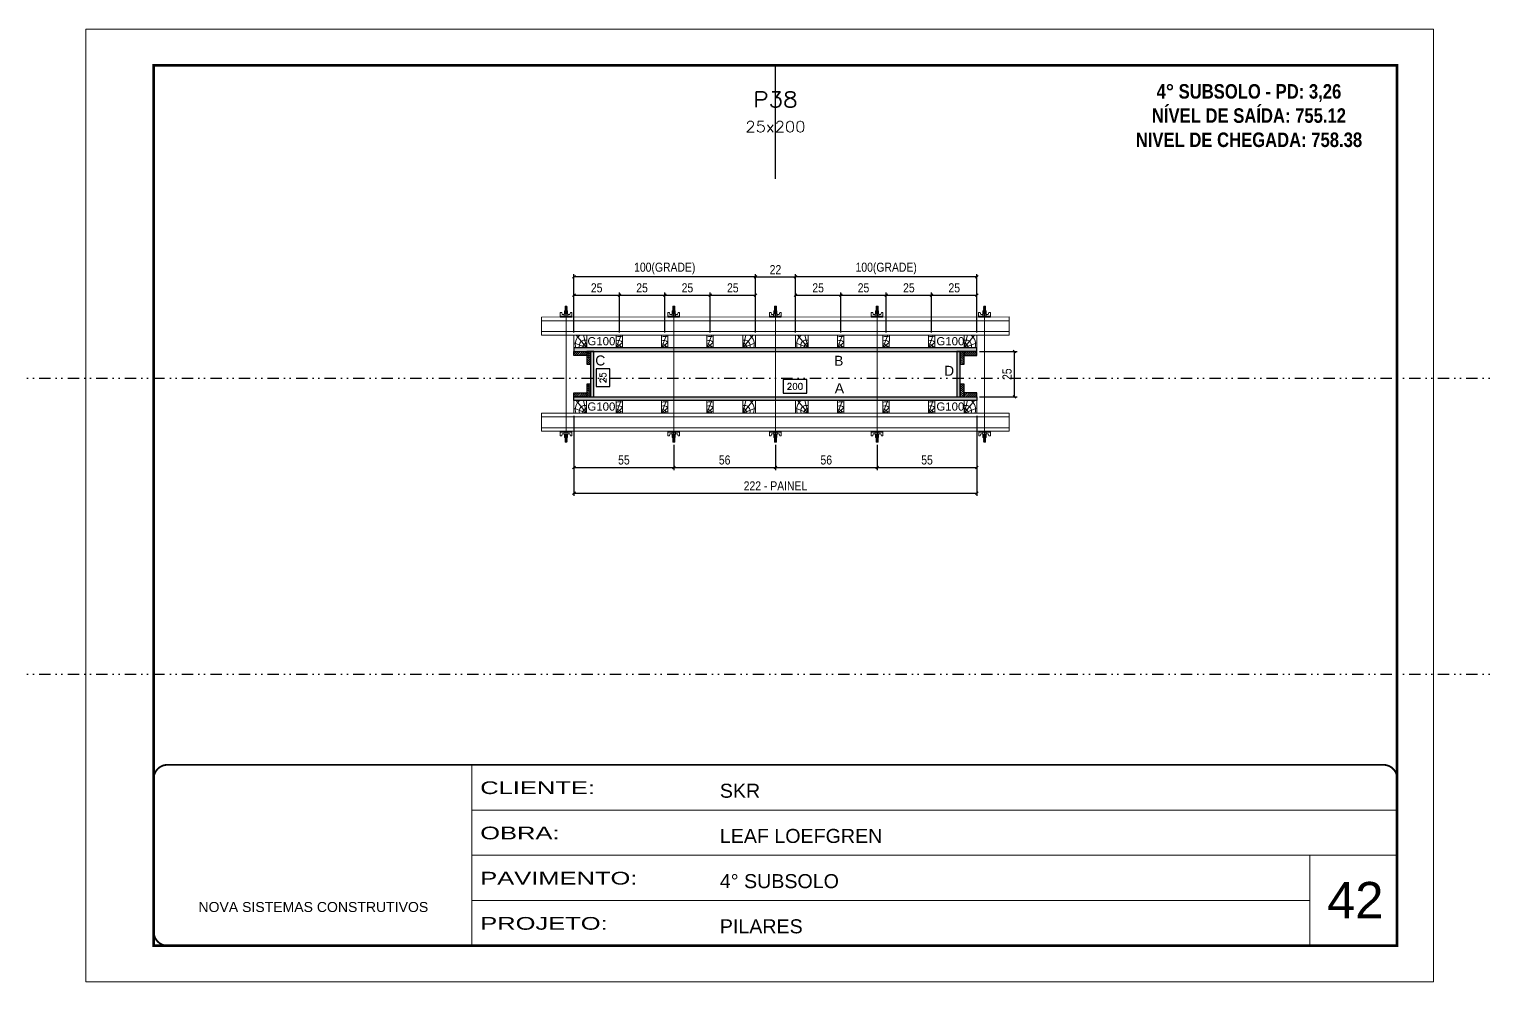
# Model space of a CAD drawing. Header units: millimetres. Extents: x 13777 to 27878, y -21631 to 6985.
# Drawn here: x 15936 to 17540, y -5551 to -4501 of the extents above; entities that cross this region are included whole.
import ezdxf
from ezdxf.enums import TextEntityAlignment as Align

# ---------------------------------------------------------------- set-up
doc = ezdxf.new("R2010")
doc.units = ezdxf.units.MM
for name, pattern in [('CONTINUO', [0]), ('DASHED', [0.75, 0.5, -0.25]), ('DIVIDE2', [0.625, 0.25, -0.125, 0, -0.125, 0, -0.125]), ('HIDDEN', [0.375, 0.25, -0.125])]:
    doc.linetypes.add(name, pattern=pattern)
for name, color, linetype, lineweight in [('CARIMBO', 255, 'Continuous', 9), ('Folhas', 255, 'Continuous', 9), ('Hachura', 251, 'Continuous', 9), ('Madeira', 126, 'Continuous', 18), ('Perfil Metálico', 224, 'Continuous', 18), ('SARRAFO DE PRESSAO', 251, 'DASHED', 9), ('Texto Seção', 7, 'Continuous', 15)]:
    doc.layers.add(name, color=color, linetype=linetype, lineweight=lineweight)
for name, color, linetype in [('CHAPA', 1, 'Continuous'), ('COTA', 241, 'Continuous'), ('NOMENCLATURA', 7, 'Continuous'), ('Nível', 160, 'Continuous'), ('SARRAFO', 251, 'Continuous'), ('Texto de Titulo', 7, 'Continuous'), ('Texto Qtd Sarr', 242, 'Continuous'), ('TEXTO_GERAL', 7, 'Continuous')]:
    doc.layers.add(name, color=color, linetype=linetype)
doc.styles.add('ARIAL', font='arial.ttf')
doc.styles.add('COTA TECNICA 2X', font='techl___.ttf', dxfattribs={"height": 10})
doc.styles.add('ROMANC', font='techb___.ttf', dxfattribs={"height": 2.5})
doc.styles.add('ROMANS', font='romans.shx')
doc.styles.add('SANSSERIF', font='sas_____.pfb')
doc.styles.add('Tecnologia', font='')
doc.styles.get('Tecnologia').set_extended_font_data('Forgotten Futurist')
doc.dimstyles.new('SECAO PILAR', dxfattribs={"dimtxt": 10, "dimasz": 3, "dimexe": 3, "dimexo": 3, "dimgap": 3, "dimtad": 1, "dimdec": 1, "dimlfac": 0.5, "dimzin": 12, "dimdsep": 46, "dimtxsty": 'COTA TECNICA 2X', "dimblk1": 'OBLIQUE', "dimblk2": 'OBLIQUE', "dimsah": 1, "dimcen": 0.9, "dimclrd": 256, "dimclre": 256, "dimclrt": 256, "dimadec": 1, "dimazin": 3, "dimtfac": 1, "dimtdec": 1, "dimtmove": 0, "dimatfit": 3, "dimfxl": 1, "dimtolj": 1, "dimtzin": 12, "dimarcsym": 0})
doc.dimstyles.new('SECÇÃO 2', dxfattribs={"dimtxt": 7, "dimasz": 6, "dimexe": 0.18, "dimexo": 2, "dimgap": -4, "dimtad": 3, "dimdec": 1, "dimlfac": 0.5, "dimzin": 12, "dimdsep": 46, "dimtxsty": 'ROMANS', "dimblk": 'ARCHTICK', "dimcen": 0.09, "dimse1": 1, "dimse2": 1, "dimsd1": 1, "dimsd2": 1, "dimclrd": 180, "dimclre": 5, "dimclrt": 1, "dimadec": 0, "dimazin": 3, "dimtfac": 1, "dimtdec": 1, "dimtofl": 0, "dimtmove": 0, "dimatfit": 3, "dimldrblk": 'ARCHTICK', "dimfxl": 1, "dimtolj": 1, "dimtzin": 0, "dimarcsym": 0})

# ---------------------------------------------------------------- blocks, each defined once
blk = doc.blocks.new('9999999999')
at = {"color": 30, "linetype": 'CONTINUO'}
for p, q in [((98564.6, 34230.2), (98564.6, 34429.4)), ((98564.6, 34379.6), (99584, 34379.6)), ((98564.6, 34329.8), (99488, 34329.8)), ((99584, 34329.8), (99488, 34329.8)), ((99488, 34329.8), (99488, 34230.2)), ((98564.6, 34280), (99488, 34280))]:
    blk.add_line(p, q, dxfattribs=at)
at = {"color": 30, "linetype": 'CONTINUO', "const_width": 2}
blk.add_lwpolyline([(99584, 34230.2), (99584, 34414.4, 0.414214), (99569, 34429.4), (98229, 34429.4, 0.414214), (98214, 34414.4), (98214, 34245.2, 0.414214), (98229, 34230.2), (99584, 34230.2)], format="xyb", dxfattribs=at)
at = {"layer": 'Folhas'}
blk.add_lwpolyline([(98139, 34190.2), (99624, 34190.2), (99624, 35240.2), (98139, 35240.2)], close=True, dxfattribs=at)
at = {"layer": 'Folhas', "color": 30, "const_width": 3}
blk.add_lwpolyline([(98214, 34230.2), (99584, 34230.2), (99584, 35200.2), (98214, 35200.2)], close=True, dxfattribs=at)
at = {"color": 7, "linetype": 'Continuous', "ltscale": 5, "style": 'ARIAL'}
for s, height, p in [('SKR', 15.48, (98837.7, 34393.1)), ('LEAF LOEFGREN', 15.483, (98837.7, 34343.3)), ('4° SUBSOLO', 15.48, (98837.7, 34293.5)), ('NOVA SISTEMAS CONSTRUTIVOS', 11.059, (98263.2, 34267.2)), ('PILARES', 15.48, (98837.7, 34243.7))]:
    blk.add_text(s, height=height, dxfattribs=at).set_placement(p)
at = {"layer": 'Folhas', "color": 7, "style": 'Tecnologia', "width": 1.5}
for s, p in [('CLIENTE:', (98573.7, 34397.2)), ('OBRA:', (98573.7, 34347.3)), ('PAVIMENTO:', (98573.7, 34297.5)), ('PROJETO:', (98573.7, 34247.7))]:
    blk.add_text(s, height=14, dxfattribs=at).set_placement(p)
blk = doc.blocks.new('*D1038')
at = {"layer": 'COTA', "color": 180, "lineweight": -2, "transparency": 16777216}
for p, q in [((16575.9, -4875.5), (16560.9, -4875.5)), ((16560.9, -4875.5), (16560.9, -4894.9)), ((16575.9, -4894.9), (16575.9, -4875.5)), ((16560.9, -4894.9), (16575.9, -4894.9))]:
    blk.add_line(p, q, dxfattribs=at)
at = {"layer": 'Defpoints', "color": 0, "transparency": 16777216}
for p in [(16575.8, -4856.3), (16575.8, -4906.3), (16579.9, -4906.3)]:
    blk.add_point(p, dxfattribs=at)
at = {"layer": 'COTA', "color": 1, "transparency": 16777216, "insert": (16568.4, -4885.2), "char_height": 7, "attachment_point": 5, "rotation": 90, "style": 'ROMANS'}
blk.add_mtext('\\A1;25', dxfattribs=at)
blk = doc.blocks.new('_ArchTick')
at = {"color": 0, "linetype": 'ByBlock', "const_width": 0.15}
blk.add_lwpolyline([(-0.5, -0.5), (0.5, 0.5)], dxfattribs=at)
blk = doc.blocks.new('*D1039')
at = {"layer": 'COTA', "color": 180, "lineweight": -2, "transparency": 16777216}
for p, q in [((16793, -4887.3), (16767, -4887.3)), ((16767, -4887.3), (16767, -4902.3)), ((16793, -4902.3), (16793, -4887.3)), ((16767, -4902.3), (16793, -4902.3))]:
    blk.add_line(p, q, dxfattribs=at)
at = {"layer": 'Defpoints', "color": 0, "transparency": 16777216}
for p in [(16558.5, -4906.3), (16958.5, -4906.3), (16958.5, -4906.3)]:
    blk.add_point(p, dxfattribs=at)
at = {"layer": 'COTA', "color": 1, "transparency": 16777216, "insert": (16780, -4894.8), "char_height": 7, "attachment_point": 5, "style": 'ROMANS'}
blk.add_mtext('\\A1;200', dxfattribs=at)
blk = doc.blocks.new('_Oblique')
at = {"color": 0, "linetype": 'ByBlock', "lineweight": -2}
blk.add_line((-0.5, -0.5), (0.5, 0.5), dxfattribs=at)
blk = doc.blocks.new('*D1040')
at = {"layer": 'COTA', "lineweight": -2, "transparency": 16777216}
for p, q in [((16536.5, -4927.3), (16536.5, -5015.4)), ((16980.5, -4927.2), (16980.5, -5015.4)), ((16536.5, -5012.4), (16980.5, -5012.4))]:
    blk.add_line(p, q, dxfattribs=at)
at = {"layer": 'Defpoints', "color": 0, "transparency": 16777216}
for p in [(16536.5, -4924.3), (16980.5, -4924.2), (16980.5, -5012.4)]:
    blk.add_point(p, dxfattribs=at)
at = {"layer": 'COTA', "lineweight": -2, "transparency": 16777216, "xscale": 3, "yscale": 3, "zscale": 3, "rotation": 180}
blk.add_blockref('_Oblique', (16536.5, -5012.4), dxfattribs=at)
at = {"layer": 'COTA', "lineweight": -2, "transparency": 16777216, "xscale": 3, "yscale": 3, "zscale": 3}
blk.add_blockref('_Oblique', (16980.5, -5012.4), dxfattribs=at)
at = {"layer": 'COTA', "transparency": 16777216, "insert": (16758.5, -5004.4), "char_height": 10, "attachment_point": 5, "style": 'COTA TECNICA 2X'}
blk.add_mtext('\\A1;222 - PAINEL', dxfattribs=at)
blk = doc.blocks.new('*D1041')
at = {"layer": 'COTA', "lineweight": -2, "transparency": 16777216}
for p, q in [((16536.5, -4927.3), (16536.5, -4987)), ((16646.5, -4959), (16646.5, -4987)), ((16536.5, -4984), (16646.5, -4984))]:
    blk.add_line(p, q, dxfattribs=at)
at = {"layer": 'Defpoints', "color": 0, "transparency": 16777216}
for p in [(16536.5, -4924.3), (16646.5, -4956), (16646.5, -4984)]:
    blk.add_point(p, dxfattribs=at)
at = {"layer": 'COTA', "lineweight": -2, "transparency": 16777216, "xscale": 3, "yscale": 3, "zscale": 3, "rotation": 180}
blk.add_blockref('_Oblique', (16536.5, -4984), dxfattribs=at)
at = {"layer": 'COTA', "lineweight": -2, "transparency": 16777216, "xscale": 3, "yscale": 3, "zscale": 3}
blk.add_blockref('_Oblique', (16646.5, -4984), dxfattribs=at)
at = {"layer": 'COTA', "transparency": 16777216, "insert": (16591.5, -4975.9), "char_height": 10, "attachment_point": 5, "style": 'COTA TECNICA 2X'}
blk.add_mtext('\\A1;55', dxfattribs=at)
blk = doc.blocks.new('*D1042')
at = {"layer": 'COTA', "lineweight": -2, "transparency": 16777216}
for p, q in [((16980.5, -4927.3), (16980.5, -4987)), ((16870.5, -4959), (16870.5, -4987)), ((16870.5, -4984), (16980.5, -4984))]:
    blk.add_line(p, q, dxfattribs=at)
at = {"layer": 'Defpoints', "color": 0, "transparency": 16777216}
for p in [(16980.5, -4924.3), (16870.5, -4956), (16980.5, -4984)]:
    blk.add_point(p, dxfattribs=at)
at = {"layer": 'COTA', "lineweight": -2, "transparency": 16777216, "xscale": 3, "yscale": 3, "zscale": 3, "rotation": 180}
blk.add_blockref('_Oblique', (16870.5, -4984), dxfattribs=at)
at = {"layer": 'COTA', "lineweight": -2, "transparency": 16777216, "xscale": 3, "yscale": 3, "zscale": 3}
blk.add_blockref('_Oblique', (16980.5, -4984), dxfattribs=at)
at = {"layer": 'COTA', "transparency": 16777216, "insert": (16925.5, -4975.9), "char_height": 10, "attachment_point": 5, "style": 'COTA TECNICA 2X'}
blk.add_mtext('\\A1;55', dxfattribs=at)
blk = doc.blocks.new('C')
at = {"layer": 'Hachura', "color": 0}
for p, q in [((0, 3.22), (0, -3.22)), ((0.45, 3.22), (0, 3.22)), ((0.46, 3.16), (0, 3.16)), ((0.46, 3.05), (0, 3.05)), ((0.46, 2.88), (0, 2.88)), ((0, 2.75), (0, -1.16)), ((0.46, 2.65), (0, 2.65)), ((0.46, 2.23), (0, 2.23)), ((0.46, 1.51), (0, 1.51)), ((0.39, 0.49), (0.17, 0.49)), ((0.45, -3.23), (0.45, 3.22)), ((0.45, 3.22), (2.58, 3.22)), ((1.74, 0.97), (0.45, 0.97)), ((1.45, 0.1), (0.45, 0.1)), ((1.35, 1.94), (1.35, 0.96)), ((2.58, 2.39), (1.47, 2.09)), ((1.74, -0.97), (1.74, 0.97)), ((1.74, 0.97), (1.74, 0.84)), ((1.74, 0.97), (1.74, 0.84)), ((1.74, 0.84), (3.35, 0.84)), ((3.35, 0.45), (1.74, 0.45)), ((2.58, 3.22), (2.58, 2.39)), ((3.32, 0.84), (3.32, -0.84)), ((3.35, 0.84), (3.35, -0.84)), ((3.68, 0.45), (3.35, 0.45)), ((3.84, -0.52), (3.35, 0.45)), ((3.35, 0.06), (3.67, -0.57)), ((3.68, 0.45), (4.16, -0.52)), ((3.72, 0.5), (4.25, -0.57)), ((4.37, -0.55), (3.83, 0.53)), ((4.15, 0.45), (3.93, 0.45)), ((4.42, -0.52), (3.93, 0.45)), ((4.15, 0.45), (4.26, 0.45)), ((4.26, 0.45), (4.74, -0.52)), ((4.3, 0.5), (4.83, -0.57)), ((4.95, -0.55), (4.41, 0.53)), ((4.51, 0.45), (4.84, 0.45)), ((5, -0.52), (4.51, 0.45)), ((4.84, 0.45), (5.32, -0.52)), ((4.88, 0.5), (5.41, -0.57)), ((5.53, -0.55), (4.99, 0.53)), ((5.58, -0.52), (5.09, 0.45)), ((5.42, 0.45), (5.09, 0.45)), ((5.58, -0.52), (5.09, 0.45)), ((5.42, 0.45), (5.74, -0.19)), ((5.46, 0.5), (5.74, -0.07)), ((5.74, 0.19), (5.57, 0.53)), ((5.74, 0.32), (5.68, 0.45)), ((5.68, 0.45), (5.74, 0.45)), ((5.74, 0.45), (5.9, 0.29)), ((5.74, 0.45), (5.74, -0.52)), ((5.9, -0.36), (5.9, 0.29)), ((0.45, 0), (0, 0)), ((0.46, -1.52), (0, -1.52)), ((0.46, -2.23), (0, -2.23)), ((0.46, -2.65), (0, -2.65)), ((0.46, -2.88), (0, -2.88)), ((0.46, -3.05), (0, -3.05)), ((0.46, -3.16), (0, -3.16)), ((0, -3.22), (2.57, -3.22)), ((0.08, -0.48), (0.29, -0.48)), ((0.29, -0.48), (0.4, -0.48)), ((0.45, 0), (0.45, -0.97)), ((0.45, -0.16), (1.45, -0.16)), ((0.45, -0.65), (0.45, -0.32)), ((0.45, -3.23), (0.45, -0.65)), ((0.45, -0.97), (1.74, -0.97)), ((1.35, -1.94), (1.35, -0.97)), ((2.58, -2.39), (1.47, -2.1)), ((3.35, -0.32), (1.74, -0.32)), ((3.35, -0.84), (1.74, -0.84)), ((2.58, -3.23), (2.58, -2.39)), ((3.35, -0.07), (3.58, -0.52)), ((3.35, -0.52), (3.58, -0.52)), ((3.84, -0.52), (4.16, -0.52)), ((4.42, -0.52), (4.74, -0.52)), ((4.63, -0.52), (4.74, -0.52)), ((5, -0.52), (5.32, -0.52)), ((5.58, -0.52), (5.74, -0.52)), ((5.74, -0.52), (5.9, -0.36)), ((5.74, -0.52), (5.74, -0.52))]:
    blk.add_line(p, q, dxfattribs=at)
for centre, radius, start, end in [((1.52, 1.94), 0.161, 104.74356, 180), ((1.44, -0.03), 0.129, 272.69497, 87.30503), ((3.81, 0.39), 0.143, 25.56881, 154.43119), ((4.39, 0.39), 0.143, 25.56881, 154.43119), ((4.97, 0.39), 0.143, 25.56881, 154.43119), ((5.55, 0.39), 0.143, 25.56881, 154.43119), ((0.17, -0.37), 0.174, 221.74404, 317.85924), ((1.52, -1.94), 0.161, 180, 255.25644), ((3.71, -0.4), 0.174, 222.14076, 318.25596), ((4.29, -0.4), 0.174, 222.14076, 318.25596), ((4.87, -0.4), 0.174, 222.14076, 318.25596), ((5.45, -0.4), 0.174, 222.14076, 318.25596), ((5.61, -0.4), 0.174, 317.85924, 318.25596)]:
    blk.add_arc(centre, radius, start, end, dxfattribs=at)
blk = doc.blocks.new('*D1047')
at = {"layer": 'COTA', "lineweight": -2, "transparency": 16777216}
for p, q in [((16758.5, -4959), (16758.5, -4987)), ((16870.5, -4959), (16870.5, -4987)), ((16758.5, -4984), (16870.5, -4984))]:
    blk.add_line(p, q, dxfattribs=at)
at = {"layer": 'Defpoints', "color": 0, "transparency": 16777216}
for p in [(16758.5, -4956), (16870.5, -4956), (16870.5, -4984)]:
    blk.add_point(p, dxfattribs=at)
at = {"layer": 'COTA', "lineweight": -2, "transparency": 16777216, "xscale": 3, "yscale": 3, "zscale": 3, "rotation": 180}
blk.add_blockref('_Oblique', (16758.5, -4984), dxfattribs=at)
at = {"layer": 'COTA', "lineweight": -2, "transparency": 16777216, "xscale": 3, "yscale": 3, "zscale": 3}
blk.add_blockref('_Oblique', (16870.5, -4984), dxfattribs=at)
at = {"layer": 'COTA', "transparency": 16777216, "insert": (16814.5, -4975.9), "char_height": 10, "attachment_point": 5, "style": 'COTA TECNICA 2X'}
blk.add_mtext('\\A1;56', dxfattribs=at)
blk = doc.blocks.new('*D1048')
at = {"layer": 'COTA', "lineweight": -2, "transparency": 16777216}
for p, q in [((16983.5, -4856.3), (17024.8, -4856.3)), ((17021.8, -4906.3), (17021.8, -4856.3)), ((16983.5, -4906.3), (17024.8, -4906.3))]:
    blk.add_line(p, q, dxfattribs=at)
at = {"layer": 'Defpoints', "color": 0, "transparency": 16777216}
for p in [(16980.5, -4856.3), (17021.8, -4856.3), (16980.5, -4906.3)]:
    blk.add_point(p, dxfattribs=at)
at = {"layer": 'COTA', "lineweight": -2, "transparency": 16777216, "xscale": 3, "yscale": 3, "zscale": 3}
for p, rotation in [((17021.8, -4856.3), 90), ((17021.8, -4906.3), 270)]:
    blk.add_blockref('_Oblique', p, dxfattribs=dict(at, rotation=rotation))
at = {"layer": 'COTA', "transparency": 16777216, "insert": (17013.7, -4881.3), "char_height": 10, "attachment_point": 5, "rotation": 90, "style": 'COTA TECNICA 2X'}
blk.add_mtext('\\A1;25', dxfattribs=at)
blk = doc.blocks.new('*D1049')
at = {"layer": 'COTA', "lineweight": -2, "transparency": 16777216}
for p, q in [((16646.5, -4959), (16646.5, -4987)), ((16758.5, -4959), (16758.5, -4987)), ((16646.5, -4984), (16758.5, -4984))]:
    blk.add_line(p, q, dxfattribs=at)
at = {"layer": 'Defpoints', "color": 0, "transparency": 16777216}
for p in [(16646.5, -4956), (16758.5, -4956), (16758.5, -4984)]:
    blk.add_point(p, dxfattribs=at)
at = {"layer": 'COTA', "lineweight": -2, "transparency": 16777216, "xscale": 3, "yscale": 3, "zscale": 3, "rotation": 180}
blk.add_blockref('_Oblique', (16646.5, -4984), dxfattribs=at)
at = {"layer": 'COTA', "lineweight": -2, "transparency": 16777216, "xscale": 3, "yscale": 3, "zscale": 3}
blk.add_blockref('_Oblique', (16758.5, -4984), dxfattribs=at)
at = {"layer": 'COTA', "transparency": 16777216, "insert": (16702.5, -4975.9), "char_height": 10, "attachment_point": 5, "style": 'COTA TECNICA 2X'}
blk.add_mtext('\\A1;56', dxfattribs=at)
blk = doc.blocks.new('PONTALETE')
at = {"layer": 'Madeira'}
for q in [(2.71, 7), (7, 5.76), (7, 1.74)]:
    blk.add_line((0, 0), q, dxfattribs=at)
blk.add_lwpolyline([(0, 0), (7, 0), (7, 7), (0, 7)], close=True, dxfattribs=at)
for centre, radius, start, end in [((2.04, 0.06), 6.23, 37.28179, 109.09128), ((1.09, 0.9), 3.19, 343.60304, 109.98471), ((-0.21, -0.78), 3.09, 14.63219, 86.0383)]:
    blk.add_arc(centre, radius, start, end, dxfattribs=at)
blk = doc.blocks.new('MEIO PONTALETE')
at = {"layer": 'Madeira'}
for q in [(2.71, 7), (3.5, 2.88), (3.5, 0.87)]:
    blk.add_line((0, 0), q, dxfattribs=at)
blk.add_lwpolyline([(0, 0), (3.5, 0), (3.5, 7), (0, 7)], close=True, dxfattribs=at)
for centre, radius, start, end in [((2.04, 0.06), 6.23, 76.44987, 109.09128), ((1.09, 0.9), 3.19, 40.90626, 109.98471), ((-0.21, -0.78), 3.09, 14.63219, 86.0383)]:
    blk.add_arc(centre, radius, start, end, dxfattribs=at)
blk = doc.blocks.new('*D1043')
at = {"layer": 'COTA', "lineweight": -2, "transparency": 16777216}
for p, q in [((16780.5, -4835.3), (16780.5, -4791.3)), ((16780.5, -4794.3), (16830.5, -4794.3)), ((16830.5, -4835.3), (16830.5, -4791.3))]:
    blk.add_line(p, q, dxfattribs=at)
at = {"layer": 'Defpoints', "color": 0, "transparency": 16777216}
for p in [(16830.5, -4794.3), (16780.5, -4838.3), (16830.5, -4838.3)]:
    blk.add_point(p, dxfattribs=at)
at = {"layer": 'COTA', "lineweight": -2, "transparency": 16777216, "xscale": 3, "yscale": 3, "zscale": 3, "rotation": 180}
blk.add_blockref('_Oblique', (16780.5, -4794.3), dxfattribs=at)
at = {"layer": 'COTA', "lineweight": -2, "transparency": 16777216, "xscale": 3, "yscale": 3, "zscale": 3}
blk.add_blockref('_Oblique', (16830.5, -4794.3), dxfattribs=at)
at = {"layer": 'COTA', "transparency": 16777216, "insert": (16805.5, -4786.2), "char_height": 10, "attachment_point": 5, "style": 'COTA TECNICA 2X'}
blk.add_mtext('\\A1;25', dxfattribs=at)
blk = doc.blocks.new('*D1044')
at = {"layer": 'COTA', "lineweight": -2, "transparency": 16777216}
for p, q in [((16780.5, -4835.3), (16780.5, -4771.1)), ((16980.5, -4774.1), (16780.5, -4774.1)), ((16980.5, -4835.3), (16980.5, -4771.1))]:
    blk.add_line(p, q, dxfattribs=at)
at = {"layer": 'Defpoints', "color": 0, "transparency": 16777216}
for p in [(16780.5, -4774.1), (16780.5, -4838.3), (16980.5, -4838.3)]:
    blk.add_point(p, dxfattribs=at)
at = {"layer": 'COTA', "lineweight": -2, "transparency": 16777216, "xscale": 3, "yscale": 3, "zscale": 3, "rotation": 180}
blk.add_blockref('_Oblique', (16780.5, -4774.1), dxfattribs=at)
at = {"layer": 'COTA', "lineweight": -2, "transparency": 16777216, "xscale": 3, "yscale": 3, "zscale": 3}
blk.add_blockref('_Oblique', (16980.5, -4774.1), dxfattribs=at)
at = {"layer": 'COTA', "transparency": 16777216, "insert": (16880.5, -4764.9), "char_height": 10, "attachment_point": 5, "style": 'COTA TECNICA 2X'}
blk.add_mtext('\\A1;100(GRADE)', dxfattribs=at)
blk = doc.blocks.new('*D1050')
at = {"layer": 'COTA', "lineweight": -2, "transparency": 16777216}
for p, q in [((16830.5, -4835.3), (16830.5, -4791.3)), ((16830.5, -4794.3), (16880.5, -4794.3)), ((16880.5, -4835.3), (16880.5, -4791.3))]:
    blk.add_line(p, q, dxfattribs=at)
at = {"layer": 'Defpoints', "color": 0, "transparency": 16777216}
for p in [(16880.5, -4794.3), (16830.5, -4838.3), (16880.5, -4838.3)]:
    blk.add_point(p, dxfattribs=at)
at = {"layer": 'COTA', "lineweight": -2, "transparency": 16777216, "xscale": 3, "yscale": 3, "zscale": 3, "rotation": 180}
blk.add_blockref('_Oblique', (16830.5, -4794.3), dxfattribs=at)
at = {"layer": 'COTA', "lineweight": -2, "transparency": 16777216, "xscale": 3, "yscale": 3, "zscale": 3}
blk.add_blockref('_Oblique', (16880.5, -4794.3), dxfattribs=at)
at = {"layer": 'COTA', "transparency": 16777216, "insert": (16855.5, -4786.2), "char_height": 10, "attachment_point": 5, "style": 'COTA TECNICA 2X'}
blk.add_mtext('\\A1;25', dxfattribs=at)
blk = doc.blocks.new('*D1051')
at = {"layer": 'COTA', "lineweight": -2, "transparency": 16777216}
for p, q in [((16880.5, -4835.3), (16880.5, -4791.3)), ((16880.5, -4794.3), (16930.5, -4794.3)), ((16930.5, -4835.3), (16930.5, -4791.3))]:
    blk.add_line(p, q, dxfattribs=at)
at = {"layer": 'Defpoints', "color": 0, "transparency": 16777216}
for p in [(16930.5, -4794.3), (16880.5, -4838.3), (16930.5, -4838.3)]:
    blk.add_point(p, dxfattribs=at)
at = {"layer": 'COTA', "lineweight": -2, "transparency": 16777216, "xscale": 3, "yscale": 3, "zscale": 3, "rotation": 180}
blk.add_blockref('_Oblique', (16880.5, -4794.3), dxfattribs=at)
at = {"layer": 'COTA', "lineweight": -2, "transparency": 16777216, "xscale": 3, "yscale": 3, "zscale": 3}
blk.add_blockref('_Oblique', (16930.5, -4794.3), dxfattribs=at)
at = {"layer": 'COTA', "transparency": 16777216, "insert": (16905.5, -4786.2), "char_height": 10, "attachment_point": 5, "style": 'COTA TECNICA 2X'}
blk.add_mtext('\\A1;25', dxfattribs=at)
blk = doc.blocks.new('*D1052')
at = {"layer": 'COTA', "lineweight": -2, "transparency": 16777216}
for p, q in [((16930.5, -4835.3), (16930.5, -4791.3)), ((16930.5, -4794.3), (16980.5, -4794.3)), ((16980.5, -4835.3), (16980.5, -4791.3))]:
    blk.add_line(p, q, dxfattribs=at)
at = {"layer": 'Defpoints', "color": 0, "transparency": 16777216}
for p in [(16980.5, -4794.3), (16930.5, -4838.3), (16980.5, -4838.3)]:
    blk.add_point(p, dxfattribs=at)
at = {"layer": 'COTA', "lineweight": -2, "transparency": 16777216, "xscale": 3, "yscale": 3, "zscale": 3, "rotation": 180}
blk.add_blockref('_Oblique', (16930.5, -4794.3), dxfattribs=at)
at = {"layer": 'COTA', "lineweight": -2, "transparency": 16777216, "xscale": 3, "yscale": 3, "zscale": 3}
blk.add_blockref('_Oblique', (16980.5, -4794.3), dxfattribs=at)
at = {"layer": 'COTA', "transparency": 16777216, "insert": (16955.5, -4786.2), "char_height": 10, "attachment_point": 5, "style": 'COTA TECNICA 2X'}
blk.add_mtext('\\A1;25', dxfattribs=at)
blk = doc.blocks.new('*D1045')
at = {"layer": 'COTA', "lineweight": -2, "transparency": 16777216}
for p, q in [((16536.5, -4835.3), (16536.5, -4791.3)), ((16536.5, -4794.3), (16586.5, -4794.3)), ((16586.5, -4835.3), (16586.5, -4791.3))]:
    blk.add_line(p, q, dxfattribs=at)
at = {"layer": 'Defpoints', "color": 0, "transparency": 16777216}
for p in [(16586.5, -4794.3), (16536.5, -4838.3), (16586.5, -4838.3)]:
    blk.add_point(p, dxfattribs=at)
at = {"layer": 'COTA', "lineweight": -2, "transparency": 16777216, "xscale": 3, "yscale": 3, "zscale": 3, "rotation": 180}
blk.add_blockref('_Oblique', (16536.5, -4794.3), dxfattribs=at)
at = {"layer": 'COTA', "lineweight": -2, "transparency": 16777216, "xscale": 3, "yscale": 3, "zscale": 3}
blk.add_blockref('_Oblique', (16586.5, -4794.3), dxfattribs=at)
at = {"layer": 'COTA', "transparency": 16777216, "insert": (16561.5, -4786.2), "char_height": 10, "attachment_point": 5, "style": 'COTA TECNICA 2X'}
blk.add_mtext('\\A1;25', dxfattribs=at)
blk = doc.blocks.new('*D1046')
at = {"layer": 'COTA', "lineweight": -2, "transparency": 16777216}
for p, q in [((16536.5, -4835.3), (16536.5, -4771.1)), ((16736.5, -4774.1), (16536.5, -4774.1)), ((16736.5, -4835.3), (16736.5, -4771.1))]:
    blk.add_line(p, q, dxfattribs=at)
at = {"layer": 'Defpoints', "color": 0, "transparency": 16777216}
for p in [(16536.5, -4774.1), (16536.5, -4838.3), (16736.5, -4838.3)]:
    blk.add_point(p, dxfattribs=at)
at = {"layer": 'COTA', "lineweight": -2, "transparency": 16777216, "xscale": 3, "yscale": 3, "zscale": 3, "rotation": 180}
blk.add_blockref('_Oblique', (16536.5, -4774.1), dxfattribs=at)
at = {"layer": 'COTA', "lineweight": -2, "transparency": 16777216, "xscale": 3, "yscale": 3, "zscale": 3}
blk.add_blockref('_Oblique', (16736.5, -4774.1), dxfattribs=at)
at = {"layer": 'COTA', "transparency": 16777216, "insert": (16636.5, -4764.9), "char_height": 10, "attachment_point": 5, "style": 'COTA TECNICA 2X'}
blk.add_mtext('\\A1;100(GRADE)', dxfattribs=at)
blk = doc.blocks.new('*D1053')
at = {"layer": 'COTA', "lineweight": -2, "transparency": 16777216}
for p, q in [((16586.5, -4835.3), (16586.5, -4791.3)), ((16586.5, -4794.3), (16636.5, -4794.3)), ((16636.5, -4835.3), (16636.5, -4791.3))]:
    blk.add_line(p, q, dxfattribs=at)
at = {"layer": 'Defpoints', "color": 0, "transparency": 16777216}
for p in [(16636.5, -4794.3), (16586.5, -4838.3), (16636.5, -4838.3)]:
    blk.add_point(p, dxfattribs=at)
at = {"layer": 'COTA', "lineweight": -2, "transparency": 16777216, "xscale": 3, "yscale": 3, "zscale": 3, "rotation": 180}
blk.add_blockref('_Oblique', (16586.5, -4794.3), dxfattribs=at)
at = {"layer": 'COTA', "lineweight": -2, "transparency": 16777216, "xscale": 3, "yscale": 3, "zscale": 3}
blk.add_blockref('_Oblique', (16636.5, -4794.3), dxfattribs=at)
at = {"layer": 'COTA', "transparency": 16777216, "insert": (16611.5, -4786.2), "char_height": 10, "attachment_point": 5, "style": 'COTA TECNICA 2X'}
blk.add_mtext('\\A1;25', dxfattribs=at)
blk = doc.blocks.new('*D1054')
at = {"layer": 'COTA', "lineweight": -2, "transparency": 16777216}
for p, q in [((16636.5, -4835.3), (16636.5, -4791.3)), ((16636.5, -4794.3), (16686.5, -4794.3)), ((16686.5, -4835.3), (16686.5, -4791.3))]:
    blk.add_line(p, q, dxfattribs=at)
at = {"layer": 'Defpoints', "color": 0, "transparency": 16777216}
for p in [(16686.5, -4794.3), (16636.5, -4838.3), (16686.5, -4838.3)]:
    blk.add_point(p, dxfattribs=at)
at = {"layer": 'COTA', "lineweight": -2, "transparency": 16777216, "xscale": 3, "yscale": 3, "zscale": 3, "rotation": 180}
blk.add_blockref('_Oblique', (16636.5, -4794.3), dxfattribs=at)
at = {"layer": 'COTA', "lineweight": -2, "transparency": 16777216, "xscale": 3, "yscale": 3, "zscale": 3}
blk.add_blockref('_Oblique', (16686.5, -4794.3), dxfattribs=at)
at = {"layer": 'COTA', "transparency": 16777216, "insert": (16661.5, -4786.2), "char_height": 10, "attachment_point": 5, "style": 'COTA TECNICA 2X'}
blk.add_mtext('\\A1;25', dxfattribs=at)
blk = doc.blocks.new('*D1055')
at = {"layer": 'COTA', "lineweight": -2, "transparency": 16777216}
for p, q in [((16686.5, -4835.3), (16686.5, -4791.3)), ((16686.5, -4794.3), (16736.5, -4794.3)), ((16736.5, -4835.3), (16736.5, -4791.3))]:
    blk.add_line(p, q, dxfattribs=at)
at = {"layer": 'Defpoints', "color": 0, "transparency": 16777216}
for p in [(16736.5, -4794.3), (16686.5, -4838.3), (16736.5, -4838.3)]:
    blk.add_point(p, dxfattribs=at)
at = {"layer": 'COTA', "lineweight": -2, "transparency": 16777216, "xscale": 3, "yscale": 3, "zscale": 3, "rotation": 180}
blk.add_blockref('_Oblique', (16686.5, -4794.3), dxfattribs=at)
at = {"layer": 'COTA', "lineweight": -2, "transparency": 16777216, "xscale": 3, "yscale": 3, "zscale": 3}
blk.add_blockref('_Oblique', (16736.5, -4794.3), dxfattribs=at)
at = {"layer": 'COTA', "transparency": 16777216, "insert": (16711.5, -4786.2), "char_height": 10, "attachment_point": 5, "style": 'COTA TECNICA 2X'}
blk.add_mtext('\\A1;25', dxfattribs=at)
blk = doc.blocks.new('*D1056')
at = {"layer": 'COTA', "lineweight": -2, "transparency": 16777216}
for p, q in [((16736.5, -4835.3), (16736.5, -4771.1)), ((16736.5, -4774.1), (16780.5, -4774.1)), ((16780.5, -4835.3), (16780.5, -4771.1))]:
    blk.add_line(p, q, dxfattribs=at)
at = {"layer": 'Defpoints', "color": 0, "transparency": 16777216}
for p in [(16780.5, -4774.1), (16736.5, -4838.3), (16780.5, -4838.3)]:
    blk.add_point(p, dxfattribs=at)
at = {"layer": 'COTA', "lineweight": -2, "transparency": 16777216, "xscale": 3, "yscale": 3, "zscale": 3, "rotation": 180}
blk.add_blockref('_Oblique', (16736.5, -4774.1), dxfattribs=at)
at = {"layer": 'COTA', "lineweight": -2, "transparency": 16777216, "xscale": 3, "yscale": 3, "zscale": 3}
blk.add_blockref('_Oblique', (16780.5, -4774.1), dxfattribs=at)
at = {"layer": 'COTA', "transparency": 16777216, "insert": (16758.5, -4766.1), "char_height": 10, "attachment_point": 5, "style": 'COTA TECNICA 2X'}
blk.add_mtext('\\A1;22', dxfattribs=at)
blk = doc.blocks.new('titulo1')
at = {"layer": 'Defpoints', "color": 252, "linetype": 'HIDDEN', "ltscale": 2}
blk.add_line((0, 0), (0, 125), dxfattribs=at)
at = {"layer": 'Defpoints', "style": 'ROMANS', "oblique": 15}
blk.add_attdef('FOLHA', text='', height=10, dxfattribs=at).set_placement((0, 15.6), align=Align.MIDDLE_CENTER)
at = {"layer": 'Texto Qtd Sarr', "color": 3, "style": 'ROMANS', "oblique": 15}
for tag, height, p in [('TITULO', 17, (0, 71.4)), ('SEÇÃO', 12, (0, 41.5))]:
    blk.add_attdef(tag, text='', height=height, dxfattribs=at).set_placement(p, align=Align.MIDDLE_CENTER)

msp = doc.modelspace()

# ---------------------------------------------------------------- hatches: boundary and pattern name
at = {"layer": 'Hachura'}
h = msp.add_hatch(color=256, dxfattribs=at)
h.dxf.hatch_style = 1
h.paths.add_polyline_path([(16980.47, -4856.28), (16980.47, -4852.28), (16536.47, -4852.28), (16536.47, -4856.28)])
h = msp.add_hatch(dxfattribs=at)
h.set_pattern_fill('ANSI31', color=256, scale=0.5, angle=180, style=0)
h.set_pattern_definition([(225, (7412.515, -27752.084), (1.12253202, -1.12253202), [])])
h.paths.add_polyline_path([(16550.47, -4860.68), (16550.47, -4856.28), (16536.47, -4856.28), (16536.47, -4860.68)])
h = msp.add_hatch(dxfattribs=at)
h.set_pattern_fill('ANSI31', color=256, scale=0.5, angle=270, style=0)
h.set_pattern_definition([(315, (39446.275, -14359.2276), (1.12253202, 1.12253202), [])])
h.paths.add_polyline_path([(16554.87, -4870.28), (16550.47, -4870.28), (16550.47, -4856.28), (16554.87, -4856.28)])
h = msp.add_hatch(color=256, dxfattribs=at)
h.dxf.hatch_style = 1
h.paths.add_polyline_path([(16554.87, -4906.28), (16558.47, -4906.28), (16558.47, -4856.28), (16554.87, -4856.28)])
h = msp.add_hatch(color=256, dxfattribs=at)
h.dxf.hatch_style = 1
h.paths.add_polyline_path([(16958.47, -4906.28), (16962.07, -4906.28), (16962.07, -4856.28), (16958.47, -4856.28)])
h = msp.add_hatch(dxfattribs=at)
h.set_pattern_fill('ANSI31', color=256, scale=0.5, angle=270, style=0)
h.set_pattern_definition([(315, (39857.875, -14359.2276), (1.12253202, 1.12253202), [])])
h.paths.add_polyline_path([(16966.47, -4870.28), (16962.07, -4870.28), (16962.07, -4856.28), (16966.47, -4856.28)])
h = msp.add_hatch(dxfattribs=at)
h.set_pattern_fill('ANSI31', color=256, scale=0.5, angle=180, style=0)
h.set_pattern_definition([(225, (7842.515, -27785.684), (1.12253202, -1.12253202), [])])
h.paths.add_polyline_path([(16980.47, -4856.28), (16980.47, -4860.68), (16966.47, -4860.68), (16966.47, -4856.28)])
h = msp.add_hatch(dxfattribs=at)
h.set_pattern_fill('ANSI31', color=256, scale=0.5, angle=270, style=0)
h.set_pattern_definition([(315, (39446.275, -14395.2276), (1.12253202, 1.12253202), [])])
h.paths.add_polyline_path([(16554.87, -4906.28), (16550.47, -4906.28), (16550.47, -4892.28), (16554.87, -4892.28)])
h = msp.add_hatch(dxfattribs=at)
h.set_pattern_fill('ANSI31', color=256, scale=0.5, angle=270, style=0)
h.set_pattern_definition([(315, (39857.875, -14395.2276), (1.12253202, 1.12253202), [])])
h.paths.add_polyline_path([(16966.47, -4906.28), (16962.07, -4906.28), (16962.07, -4892.28), (16966.47, -4892.28)])
h = msp.add_hatch(dxfattribs=at)
h.set_pattern_fill('ANSI31', color=256, scale=0.5, angle=180, style=0)
h.set_pattern_definition([(225, (7412.515, -27797.684), (1.12253202, -1.12253202), [])])
h.paths.add_polyline_path([(16550.47, -4906.28), (16550.47, -4901.88), (16536.47, -4901.88), (16536.47, -4906.28)])
h = msp.add_hatch(color=256, dxfattribs=at)
h.dxf.hatch_style = 1
h.paths.add_polyline_path([(16980.47, -4906.28), (16980.47, -4910.28), (16536.47, -4910.28), (16536.47, -4906.28)])
h = msp.add_hatch(dxfattribs=at)
h.set_pattern_fill('ANSI31', color=256, scale=0.5, angle=180, style=0)
h.set_pattern_definition([(225, (7477.515, -27797.684), (1.12253202, -1.12253202), [])])
h.paths.add_polyline_path([(16966.47, -4906.28), (16966.47, -4901.88), (16980.47, -4901.88), (16980.47, -4906.28)])

# ---------------------------------------------------------------- linework, layer by layer
at = {"layer": 'CHAPA'}
for points in [[(16980.47, -4856.28), (16980.47, -4852.28), (16536.47, -4852.28), (16536.47, -4856.28)], [(16554.87, -4906.28), (16558.47, -4906.28), (16558.47, -4856.28), (16554.87, -4856.28)], [(16958.47, -4906.28), (16962.07, -4906.28), (16962.07, -4856.28), (16958.47, -4856.28)], [(16980.47, -4906.28), (16980.47, -4910.28), (16536.47, -4910.28), (16536.47, -4906.28)]]:
    msp.add_lwpolyline(points, close=True, dxfattribs=at)
at = {"layer": 'Hachura'}
for p, q in [((16527.78, -4955.05), (16527.78, -4811.31)), ((16646.47, -4955.05), (16646.47, -4811.31)), ((16758.47, -4955.05), (16758.47, -4811.31)), ((16870.47, -4955.05), (16870.47, -4811.31)), ((16988.86, -4955.05), (16988.86, -4811.31))]:
    msp.add_line(p, q, dxfattribs=at)
at = {"layer": 'Madeira'}
for points in [[(16536.47, -4852.27), (16536.48, -4838.27), (16736.48, -4838.28), (16736.46, -4852.28)], [(16780.47, -4852.27), (16780.49, -4838.27), (16980.48, -4838.28), (16980.47, -4852.28)], [(16536.45, -4924.26), (16536.47, -4910.26), (16736.46, -4910.26), (16736.44, -4924.26)], [(16780.46, -4924.26), (16780.47, -4910.26), (16980.47, -4910.26), (16980.45, -4924.26)]]:
    msp.add_lwpolyline(points, close=True, dxfattribs=at)
at = {"layer": 'Nível', "color": 4, "linetype": 'DIVIDE2', "ltscale": 50}
for p, q in [((13777.11, -4885.74), (21531.15, -4885.74)), ((13777.11, -5211.74), (21531.15, -5211.74))]:
    msp.add_line(p, q, dxfattribs=at)
at = {"layer": 'Perfil Metálico'}
for p, q in [((17016.18, -4822.34), (16500.75, -4822.34)), ((17016.18, -4834.34), (16500.75, -4834.34)), ((17016.18, -4928.28), (16500.75, -4928.28)), ((17016.18, -4940.28), (16500.75, -4940.28))]:
    msp.add_line(p, q, dxfattribs=at)
for points in [[(17016.18, -4838.28), (17016.18, -4818.28), (16500.75, -4818.34), (16500.75, -4838.34)], [(16500.75, -4924.28), (16500.75, -4944.28), (17016.18, -4944.22), (17016.18, -4924.22)]]:
    msp.add_lwpolyline(points, close=True, dxfattribs=at)
at = {"layer": 'SARRAFO'}
for points in [[(16536.47, -4856.28), (16550.47, -4856.28), (16550.47, -4860.68), (16536.47, -4860.68)], [(16536.47, -4856.28), (16550.47, -4856.28), (16550.47, -4860.68), (16536.47, -4860.68)], [(16550.47, -4856.28), (16550.47, -4870.28), (16554.87, -4870.28), (16554.87, -4856.28)], [(16550.47, -4856.28), (16550.47, -4870.28), (16554.87, -4870.28), (16554.87, -4856.28)], [(16962.07, -4856.28), (16962.07, -4870.28), (16966.47, -4870.28), (16966.47, -4856.28)], [(16962.07, -4856.28), (16962.07, -4870.28), (16966.47, -4870.28), (16966.47, -4856.28)], [(16966.47, -4860.68), (16980.47, -4860.68), (16980.47, -4856.28), (16966.47, -4856.28)], [(16966.47, -4860.68), (16980.47, -4860.68), (16980.47, -4856.28), (16966.47, -4856.28)], [(16550.47, -4892.28), (16550.47, -4906.28), (16554.87, -4906.28), (16554.87, -4892.28)], [(16550.47, -4892.28), (16550.47, -4906.28), (16554.87, -4906.28), (16554.87, -4892.28)], [(16962.07, -4892.28), (16962.07, -4906.28), (16966.47, -4906.28), (16966.47, -4892.28)], [(16962.07, -4892.28), (16962.07, -4906.28), (16966.47, -4906.28), (16966.47, -4892.28)], [(16536.47, -4901.88), (16550.47, -4901.88), (16550.47, -4906.28), (16536.47, -4906.28)], [(16536.47, -4901.88), (16550.47, -4901.88), (16550.47, -4906.28), (16536.47, -4906.28)], [(16980.47, -4901.88), (16966.47, -4901.88), (16966.47, -4906.28), (16980.47, -4906.28)], [(16980.47, -4901.88), (16966.47, -4901.88), (16966.47, -4906.28), (16980.47, -4906.28)]]:
    msp.add_lwpolyline(points, close=True, dxfattribs=at)

# ---------------------------------------------------------------- block references
at = {"layer": 'Hachura', "linetype": 'Continuous', "yscale": 2, "zscale": 2}
for p, xscale, rotation in [((16527.79, -4818.31), -2, 270), ((16646.46, -4818.31), 2, 90.00000000000001), ((16758.46, -4818.31), 2, 90.00000000000001), ((16870.46, -4818.31), 2, 90.00000000000001), ((16988.85, -4818.31), 2, 90.00000000000001), ((16527.78, -4944.25), 2, 270), ((16646.47, -4944.25), -2, 90), ((16758.47, -4944.25), -2, 90), ((16870.47, -4944.25), -2, 90), ((16988.86, -4944.25), -2, 90)]:
    msp.add_blockref('C', p, dxfattribs=dict(at, xscale=xscale, rotation=rotation))
at = {"layer": 'Madeira'}
for name, p, xscale, yscale, zscale, rotation in [('PONTALETE', (16550.47, -4852.28), 2, 2, 2, 89.93708930310329), ('MEIO PONTALETE', (16582.97, -4852.27), 1.999999997962732, 1.999999997962732, 1.999999997962732, 359.9370893031033), ('MEIO PONTALETE', (16632.97, -4852.27), 1.999999997962732, 1.999999997962732, 1.999999997962732, 359.9370893031033), ('MEIO PONTALETE', (16682.97, -4852.27), 1.999999997962732, 1.999999997962732, 1.999999997962732, 359.9370893031033), ('PONTALETE', (16722.46, -4852.26), -2, 2, 2, 269.9370893031033), ('PONTALETE', (16794.47, -4852.28), 2, 2, 2, 89.93708930310329), ('MEIO PONTALETE', (16826.97, -4852.27), 1.999999997962732, 1.999999997962732, 1.999999997962732, 359.9370893031033), ('MEIO PONTALETE', (16876.97, -4852.27), 1.999999997962732, 1.999999997962732, 1.999999997962732, 359.9370893031033), ('MEIO PONTALETE', (16926.97, -4852.27), 1.999999997962732, 1.999999997962732, 1.999999997962732, 359.9370893031033), ('PONTALETE', (16966.47, -4852.26), -2, 2, 2, 269.9370893031033), ('PONTALETE', (16550.45, -4924.27), 2, 2, 2, 89.93708930310329), ('MEIO PONTALETE', (16582.95, -4924.26), 1.999999997962732, 1.999999997962732, 1.999999997962732, 359.9370893031033), ('MEIO PONTALETE', (16632.95, -4924.26), 1.999999997962732, 1.999999997962732, 1.999999997962732, 359.9370893031033), ('MEIO PONTALETE', (16682.95, -4924.26), 1.999999997962732, 1.999999997962732, 1.999999997962732, 359.9370893031033), ('PONTALETE', (16722.44, -4924.25), -2, 2, 2, 269.9370893031033), ('PONTALETE', (16794.46, -4924.27), 2, 2, 2, 89.93708930310329), ('MEIO PONTALETE', (16826.96, -4924.26), 1.999999997962732, 1.999999997962732, 1.999999997962732, 359.9370893031033), ('MEIO PONTALETE', (16876.96, -4924.26), 1.999999997962732, 1.999999997962732, 1.999999997962732, 359.9370893031033), ('MEIO PONTALETE', (16926.96, -4924.26), 1.999999997962732, 1.999999997962732, 1.999999997962732, 359.9370893031033), ('PONTALETE', (16966.45, -4924.25), -2, 2, 2, 269.9370893031033)]:
    msp.add_blockref(name, p, dxfattribs=dict(at, xscale=xscale, yscale=yscale, zscale=zscale, rotation=rotation))
at = {"layer": 'SARRAFO DE PRESSAO', "color": 6, "linetype": 'ByBlock'}
msp.add_blockref('9999999999', (-82140.51, -39741.23), dxfattribs=at)
at = {"layer": 'Texto Seção'}
ref = msp.add_blockref('titulo1', (16758.47, -4666.02), dxfattribs=at)
ref.add_attrib('TITULO', 'P38', dxfattribs={"layer": 'Texto de Titulo', "color": 7, "height": 17, "style": 'ROMANS', "width": 1.1}).set_placement((16758.47, -4578.52), align=Align.MIDDLE_CENTER)
ref.add_attrib('SEÇÃO', '25x200', dxfattribs={"layer": 'Texto de Titulo', "color": 7, "height": 12, "style": 'ROMANS', "width": 1.1}).set_placement((16758.47, -4608.52), align=Align.MIDDLE_CENTER)

# ---------------------------------------------------------------- texts
at = {"layer": 'CARIMBO', "style": 'ARIAL'}
msp.add_text('42', height=40, dxfattribs=at).set_placement((17366.33, -5480.88))
at = {"layer": 'NOMENCLATURA', "color": 2, "insert": (17280.25, -4534.96), "char_height": 16, "attachment_point": 2, "style": 'ROMANC'}
msp.add_mtext_dynamic_manual_height_columns('\\P4° SUBSOLO - PD: 3,26\\PNÍVEL DE SAÍDA: 755.12\\PNIVEL DE CHEGADA: 758.38', width=300.2766, gutter_width=1, heights=[0], dxfattribs=at)
at = {"layer": 'TEXTO_GERAL', "color": 0, "linetype": 'Continuous', "style": 'SANSSERIF'}
for p in [(16551.32, -4844.98), (16935.87, -4844.98), (16551.31, -4916.96), (16935.85, -4916.96)]:
    msp.add_text('G100', height=9, dxfattribs=at).set_placement(p, align=Align.MIDDLE_LEFT)
at = {"layer": 'TEXTO_GERAL', "style": 'ARIAL'}
for s, p in [('C', (16565.48, -4866.22)), ('B', (16828.23, -4866.53)), ('D', (16949.83, -4877.55)), ('A', (16828.98, -4896.76))]:
    msp.add_text(s, height=11, dxfattribs=at).set_placement(p, align=Align.MIDDLE_CENTER)

# ---------------------------------------------------------------- dimensions: what is measured, and where the dimension line sits
at = {"layer": 'COTA'}
for base, p1, p2, text, picture, middle in [((16536.48, -4774.14), (16736.48, -4838.29), (16536.48, -4838.26), '<>(GRADE)', '*D1046', (16636.48, -4764.92)), ((16780.49, -4774.14), (16980.48, -4838.29), (16780.49, -4838.26), '<>(GRADE)', '*D1044', (16880.49, -4764.92)), ((16980.47, -5012.44), (16536.47, -4924.27), (16980.47, -4924.23), '<> - PAINEL', '*D1040', (16758.47, -5004.36))]:
    dim = msp.add_linear_dim(base=base, p1=p1, p2=p2, text=text, dimstyle='SECAO PILAR', dxfattribs=at)
    dim.commit()
    dim.dimension.update_dxf_attribs({"geometry": picture, "text_midpoint": middle})
for base, p1, p2, picture, middle in [((16780.49, -4774.14), (16736.48, -4838.31), (16780.49, -4838.26), '*D1056', (16758.48, -4766.14)), ((16586.48, -4794.34), (16536.48, -4838.26), (16586.48, -4838.28), '*D1045', (16561.48, -4786.23)), ((16636.48, -4794.34), (16586.48, -4838.28), (16636.48, -4838.28), '*D1053', (16611.48, -4786.23)), ((16686.48, -4794.34), (16636.48, -4838.28), (16686.48, -4838.28), '*D1054', (16661.48, -4786.23)), ((16736.48, -4794.34), (16686.48, -4838.28), (16736.48, -4838.28), '*D1055', (16711.48, -4786.23)), ((16830.49, -4794.34), (16780.49, -4838.26), (16830.49, -4838.28), '*D1043', (16805.49, -4786.23)), ((16880.49, -4794.34), (16830.49, -4838.28), (16880.49, -4838.28), '*D1050', (16855.49, -4786.23)), ((16930.49, -4794.34), (16880.49, -4838.28), (16930.49, -4838.28), '*D1051', (16905.49, -4786.23)), ((16980.48, -4794.34), (16930.49, -4838.28), (16980.48, -4838.28), '*D1052', (16955.49, -4786.23)), ((16646.53, -4984.01), (16536.47, -4924.28), (16646.53, -4956.05), '*D1041', (16591.5, -4975.9)), ((16980.47, -4984.01), (16870.53, -4956.05), (16980.47, -4924.28), '*D1042', (16925.5, -4975.9)), ((16758.53, -4984.01), (16646.53, -4956.05), (16758.53, -4956.05), '*D1049', (16702.53, -4975.9)), ((16870.53, -4984.01), (16758.53, -4956.05), (16870.53, -4956.05), '*D1047', (16814.53, -4975.9))]:
    dim = msp.add_linear_dim(base=base, p1=p1, p2=p2, dimstyle='SECAO PILAR', dxfattribs=at)
    dim.commit()
    dim.dimension.update_dxf_attribs({"geometry": picture, "text_midpoint": middle})
dim = msp.add_linear_dim(base=(16579.88, -4906.28), p1=(16575.79, -4856.28), p2=(16575.79, -4906.28), angle=270, dimstyle='SECÇÃO 2', dxfattribs=at)
dim.commit()
dim.dimension.update_dxf_attribs({"geometry": '*D1038', "text_midpoint": (16579.88, -4885.2), "dimtype": 160})
dim = msp.add_linear_dim(base=(17021.77, -4856.28), p1=(16980.47, -4906.28), p2=(16980.47, -4856.28), angle=90, dimstyle='SECAO PILAR', dxfattribs=at)
dim.commit()
dim.dimension.update_dxf_attribs({"geometry": '*D1048', "text_midpoint": (17013.66, -4881.28)})
dim = msp.add_linear_dim(base=(16958.47, -4906.28), p1=(16558.47, -4906.28), p2=(16958.47, -4906.28), dimstyle='SECÇÃO 2', dxfattribs=at)
dim.commit()
dim.dimension.update_dxf_attribs({"geometry": '*D1039', "text_midpoint": (16779.98, -4906.28), "dimtype": 160})

doc.saveas('drawing.dxf')
